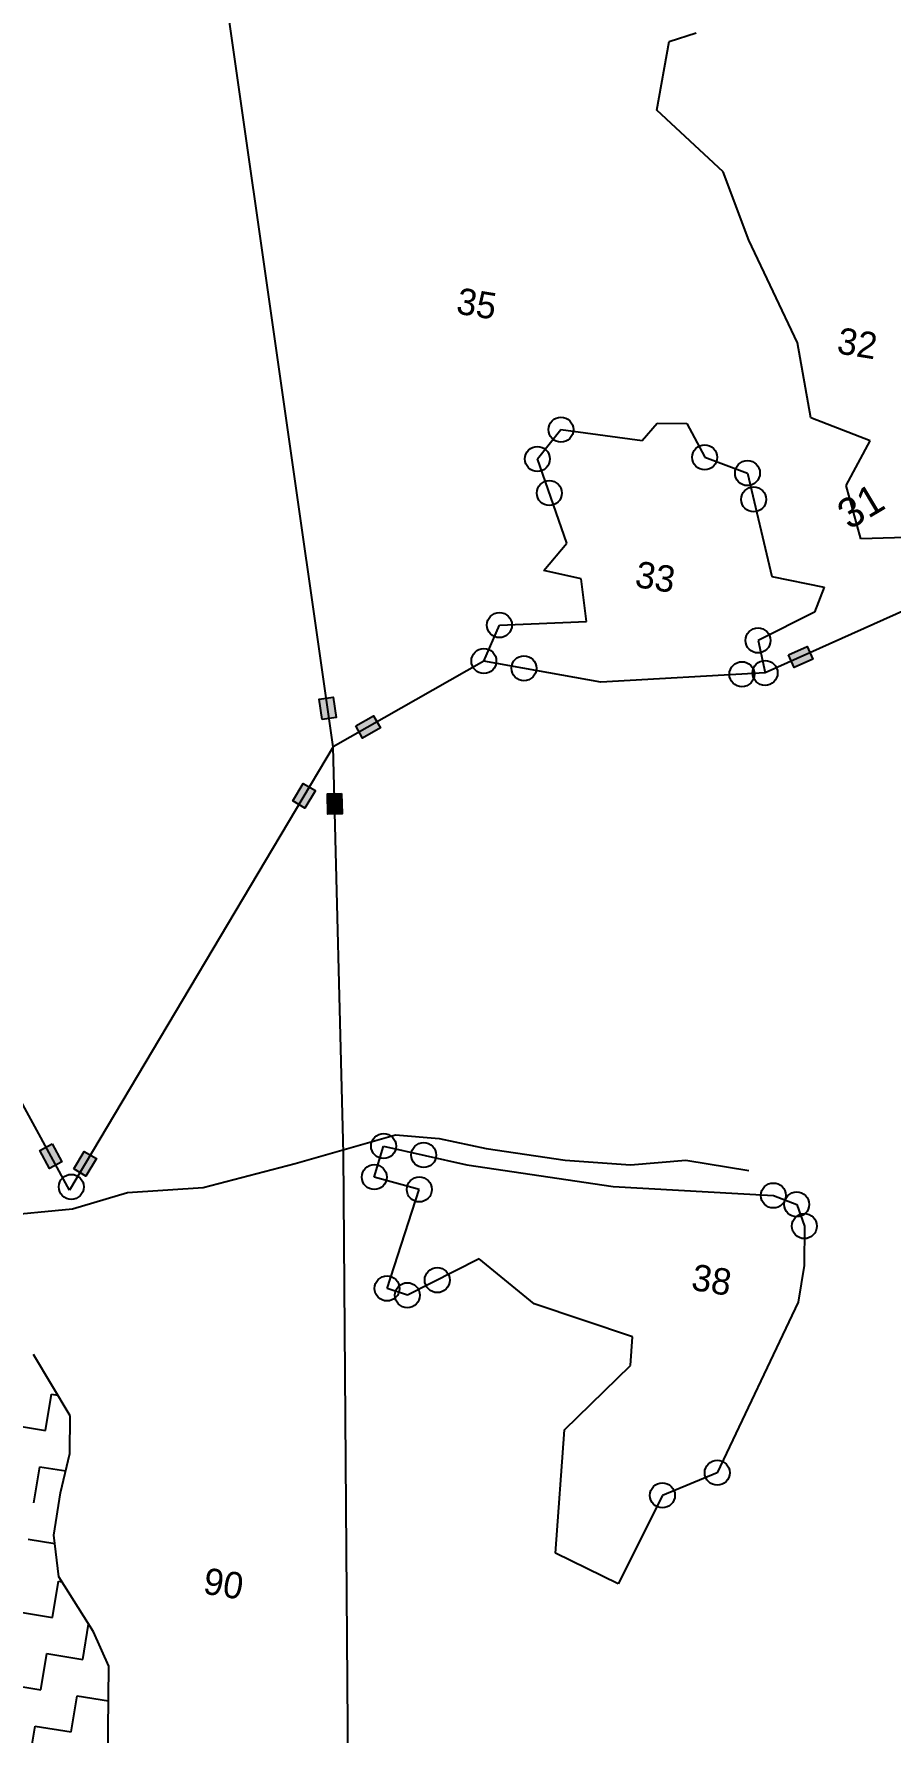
# Model space of a CAD drawing. Header units: metres. Extents: x 318079 to 324759, y 1863980 to 1868406.
# Drawn here: x 321259 to 321569, y 1867190 to 1867805 of the extents above; entities that cross this region are included whole.
import ezdxf

# ---------------------------------------------------------------- set-up
doc = ezdxf.new("R2010")
doc.units = ezdxf.units.M
for name, color, linetype in [('LINE_WATER', 4, 'Continuous'), ('POLY_HATCH', 12, 'Continuous'), ('POLY_PARCEL', 6, 'Continuous'), ('TEXT_MAPOUT', 7, 'Continuous'), ('TEXT_PARCEL', 7, 'Continuous')]:
    doc.layers.add(name, color=color, linetype=linetype)
doc.styles.add('TEXT_MAP', font='')
doc.styles.get('TEXT_MAP').set_extended_font_data('Kruti Dev 050')

msp = doc.modelspace()

# ---------------------------------------------------------------- hatches: boundary and pattern name
for points in [[(321541.15, 1867578.3), (321539.06, 1867582.97), (321532.32, 1867579.95), (321534.41, 1867575.28)], [(321367.52, 1867564.53), (321362.46, 1867563.8), (321363.51, 1867556.49), (321368.57, 1867557.21)], [(321384.58, 1867553.43), (321382.05, 1867557.87), (321375.62, 1867554.22), (321378.15, 1867549.77)], [(321352.85, 1867527.04), (321357.24, 1867524.43), (321361.02, 1867530.78), (321356.63, 1867533.39)], [(321365.56, 1867522.24), (321370.67, 1867522.37), (321370.48, 1867529.75), (321365.37, 1867529.62)], [(321264.78, 1867394), (321269.27, 1867396.45), (321265.74, 1867402.94), (321261.25, 1867400.49)], [(321281.73, 1867397.58), (321277.34, 1867400.2), (321273.56, 1867393.85), (321277.95, 1867391.23)]]:
    msp.add_hatch(color=256).paths.add_polyline_path(points)

# ---------------------------------------------------------------- linework, layer by layer
for points in [[(321532.32, 1867579.95), (321539.06, 1867582.97), (321541.15, 1867578.3), (321534.41, 1867575.28)], [(321363.51, 1867556.49), (321362.46, 1867563.8), (321367.52, 1867564.53), (321368.57, 1867557.21)], [(321375.62, 1867554.22), (321382.05, 1867557.87), (321384.58, 1867553.43), (321378.15, 1867549.77)], [(321361.02, 1867530.78), (321357.24, 1867524.43), (321352.85, 1867527.04), (321356.63, 1867533.39)], [(321370.48, 1867529.75), (321370.67, 1867522.37), (321365.56, 1867522.24), (321365.37, 1867529.62)], [(321265.74, 1867402.94), (321269.27, 1867396.45), (321264.78, 1867394), (321261.25, 1867400.49)], [(321273.56, 1867393.85), (321277.34, 1867400.2), (321281.73, 1867397.58), (321277.95, 1867391.23)]]:
    msp.add_lwpolyline(points, close=True)
for centre in [(321449.93, 1867661.39), (321501.97, 1867651.38), (321441.41, 1867650.78), (321517.47, 1867645.67), (321445.73, 1867638.44), (321519.7, 1867636.15), (321427.68, 1867590.65), (321521.28, 1867585.1), (321422.02, 1867577.66), (321436.53, 1867575.04), (321515.44, 1867572.88), (321523.86, 1867573.36), (321385.71, 1867402.11), (321400.25, 1867398.86), (321272.67, 1867387.36), (321382.35, 1867390.9), (321398.66, 1867386.41), (321526.85, 1867384.23), (321535.31, 1867381), (321538.07, 1867373.14), (321386.98, 1867350.58), (321405.14, 1867353.61), (321394.33, 1867348.15), (321506.51, 1867283.9), (321486.68, 1867275.71)]:
    msp.add_circle(centre, 4.52)
at = {"layer": 'LINE_WATER'}
for p, q in [((321353.66, 1867395.86), (321390.02, 1867406.15)), ((321390.02, 1867406.15), (321405.8, 1867404.84)), ((321405.8, 1867404.84), (321422.88, 1867401.25)), ((321422.88, 1867401.25), (321451.49, 1867397.04)), ((321320.46, 1867387.13), (321353.66, 1867395.86)), ((321451.49, 1867397.04), (321475.1, 1867395.29)), ((321475.1, 1867395.29), (321495.12, 1867397.03)), ((321495.12, 1867397.03), (321517.99, 1867393.33)), ((321292.96, 1867385.35), (321320.46, 1867387.13)), ((321242.5, 1867376.51), (321273.1, 1867379.44)), ((321273.1, 1867379.44), (321292.96, 1867385.35))]:
    msp.add_line(p, q, dxfattribs=at)
at = {"layer": 'POLY_HATCH'}
for p, q in [((321272.27, 1867304.52), (321258.97, 1867326.68)), ((321272.16, 1867290.85), (321272.27, 1867304.52)), ((321268.81, 1867276.65), (321272.16, 1867290.85)), ((321266.32, 1867261.25), (321268.81, 1867276.65)), ((321268.11, 1867246.22), (321266.32, 1867261.25)), ((321280.71, 1867226.28), (321268.11, 1867246.22)), ((321286.24, 1867213.95), (321280.71, 1867226.28)), ((321285.9, 1867179.26), (321286.24, 1867213.95))]:
    msp.add_line(p, q, dxfattribs=at)
at = {"layer": 'POLY_HATCH', "linetype": 'Continuous'}
for p, q in [((321263.38, 1867299.18), (321265.5, 1867312.29)), ((321263.38, 1867299.18), (321265.5, 1867312.29)), ((321265.5, 1867312.29), (321267.83, 1867311.91)), ((321265.5, 1867312.29), (321267.83, 1867311.91)), ((321250.28, 1867301.3), (321263.38, 1867299.18)), ((321250.28, 1867301.3), (321263.38, 1867299.18)), ((321259.14, 1867272.97), (321261.26, 1867286.08)), ((321259.14, 1867272.97), (321261.26, 1867286.08)), ((321261.26, 1867286.08), (321270.68, 1867284.55)), ((321261.26, 1867286.08), (321270.68, 1867284.55)), ((321257.02, 1867259.87), (321266.67, 1867258.31)), ((321257.02, 1867259.87), (321266.67, 1867258.31)), ((321265.89, 1867231.54), (321268.01, 1867244.64)), ((321265.89, 1867231.54), (321268.01, 1867244.64)), ((321268.01, 1867244.64), (321269.23, 1867244.44)), ((321268.01, 1867244.64), (321269.23, 1867244.44)), ((321252.78, 1867233.66), (321265.89, 1867231.54)), ((321252.78, 1867233.66), (321265.89, 1867231.54)), ((321276.88, 1867216.31), (321278.94, 1867229.08)), ((321276.88, 1867216.31), (321278.94, 1867229.08)), ((321261.65, 1867205.33), (321263.77, 1867218.43)), ((321261.65, 1867205.33), (321263.77, 1867218.43)), ((321263.77, 1867218.43), (321276.88, 1867216.31)), ((321263.77, 1867218.43), (321276.88, 1867216.31)), ((321248.55, 1867207.45), (321261.65, 1867205.33)), ((321248.55, 1867207.45), (321261.65, 1867205.33)), ((321272.64, 1867190.1), (321274.76, 1867203.21)), ((321272.64, 1867190.1), (321274.76, 1867203.21)), ((321274.76, 1867203.21), (321286.12, 1867201.37)), ((321274.76, 1867203.21), (321286.12, 1867201.37)), ((321257.41, 1867179.11), (321259.53, 1867192.22)), ((321257.41, 1867179.11), (321259.53, 1867192.22)), ((321259.53, 1867192.22), (321272.64, 1867190.1)), ((321259.53, 1867192.22), (321272.64, 1867190.1))]:
    msp.add_line(p, q, dxfattribs=at)
at = {"layer": 'POLY_PARCEL'}
for p, q in [((321367.5, 1867546.65), (321328.97, 1867815.69)), ((321489.11, 1867801.83), (321498.84, 1867805.05)), ((321484.69, 1867776.97), (321489.11, 1867801.83)), ((321508.72, 1867754.69), (321484.69, 1867776.97)), ((321517.94, 1867730.02), (321508.72, 1867754.69)), ((321535.54, 1867692.8), (321517.94, 1867730.02)), ((321540.36, 1867665.64), (321535.54, 1867692.8)), ((321479.33, 1867657.44), (321484.75, 1867663.76)), ((321484.75, 1867663.76), (321495.54, 1867663.61)), ((321495.54, 1867663.61), (321501.97, 1867651.38)), ((321561.85, 1867657.37), (321540.36, 1867665.64)), ((321441.41, 1867650.78), (321449.93, 1867661.39)), ((321449.93, 1867661.39), (321479.33, 1867657.44)), ((321553.22, 1867641.18), (321561.85, 1867657.37)), ((321452.09, 1867620.28), (321441.41, 1867650.78)), ((321501.97, 1867651.38), (321517.47, 1867645.67)), ((321517.47, 1867645.67), (321526.23, 1867608.28)), ((321558.52, 1867621.93), (321553.22, 1867641.18)), ((321443.7, 1867610.44), (321452.09, 1867620.28)), ((321592.99, 1867622.95), (321558.52, 1867621.93)), ((321457.23, 1867607.46), (321443.7, 1867610.44)), ((321459.13, 1867591.96), (321457.23, 1867607.46)), ((321526.23, 1867608.28), (321545.23, 1867604.41)), ((321596.06, 1867605.7), (321523.86, 1867573.36)), ((321545.23, 1867604.41), (321541.76, 1867595.38)), ((321541.76, 1867595.38), (321521.28, 1867585.1)), ((321422.02, 1867577.66), (321427.68, 1867590.65)), ((321427.68, 1867590.65), (321459.13, 1867591.96)), ((321521.28, 1867585.1), (321523.86, 1867573.36)), ((321422.02, 1867577.66), (321367.5, 1867546.65)), ((321464.43, 1867570), (321422.02, 1867577.66)), ((321523.86, 1867573.36), (321464.43, 1867570)), ((321271.96, 1867386.16), (321178.09, 1867558.64)), ((321367.5, 1867546.65), (321271.96, 1867386.16)), ((321371.23, 1867399.37), (321367.5, 1867546.65)), ((321373.48, 1867099.18), (321371.23, 1867399.37)), ((321382.35, 1867390.9), (321385.71, 1867402.11)), ((321385.71, 1867402.11), (321415.9, 1867395.37)), ((321415.9, 1867395.37), (321468.82, 1867387.43)), ((321398.66, 1867386.41), (321382.35, 1867390.9)), ((321386.98, 1867350.58), (321398.66, 1867386.41)), ((321468.82, 1867387.43), (321526.85, 1867384.23)), ((321526.85, 1867384.23), (321535.31, 1867381)), ((321535.31, 1867381), (321538.07, 1867373.14)), ((321538.07, 1867373.14), (321537.94, 1867358.94)), ((321420.3, 1867361.27), (321394.33, 1867348.15)), ((321440.29, 1867345.05), (321420.3, 1867361.27)), ((321537.94, 1867358.94), (321535.79, 1867345.68)), ((321394.33, 1867348.15), (321386.98, 1867350.58)), ((321475.84, 1867333.11), (321440.29, 1867345.05)), ((321535.79, 1867345.68), (321506.51, 1867283.9)), ((321475.09, 1867322.72), (321475.84, 1867333.11)), ((321451.18, 1867299.38), (321475.09, 1867322.72)), ((321447.98, 1867254.76), (321451.18, 1867299.38)), ((321506.51, 1867283.9), (321486.68, 1867275.71)), ((321486.68, 1867275.71), (321470.66, 1867243.67)), ((321470.66, 1867243.67), (321447.98, 1867254.76))]:
    msp.add_line(p, q, dxfattribs=at)

# ---------------------------------------------------------------- texts
at = {"layer": 'TEXT_MAPOUT', "ltscale": 10, "style": 'TEXT_MAP'}
msp.add_text('31', height=10.775, rotation=30.87715, dxfattribs=at).set_placement((321554.3, 1867624.95))
at = {"layer": 'TEXT_PARCEL', "style": 'TEXT_MAP'}
for s, p in [('35', (321411.67, 1867703.45)), ('32', (321549.48, 1867689.08)), ('33', (321476.35, 1867604.53)), ('38', (321496.74, 1867350.14)), ('90', (321320.03, 1867240.21))]:
    msp.add_text(s, height=9.558, rotation=350.81183, dxfattribs=at).set_placement(p)

doc.saveas('drawing.dxf')
